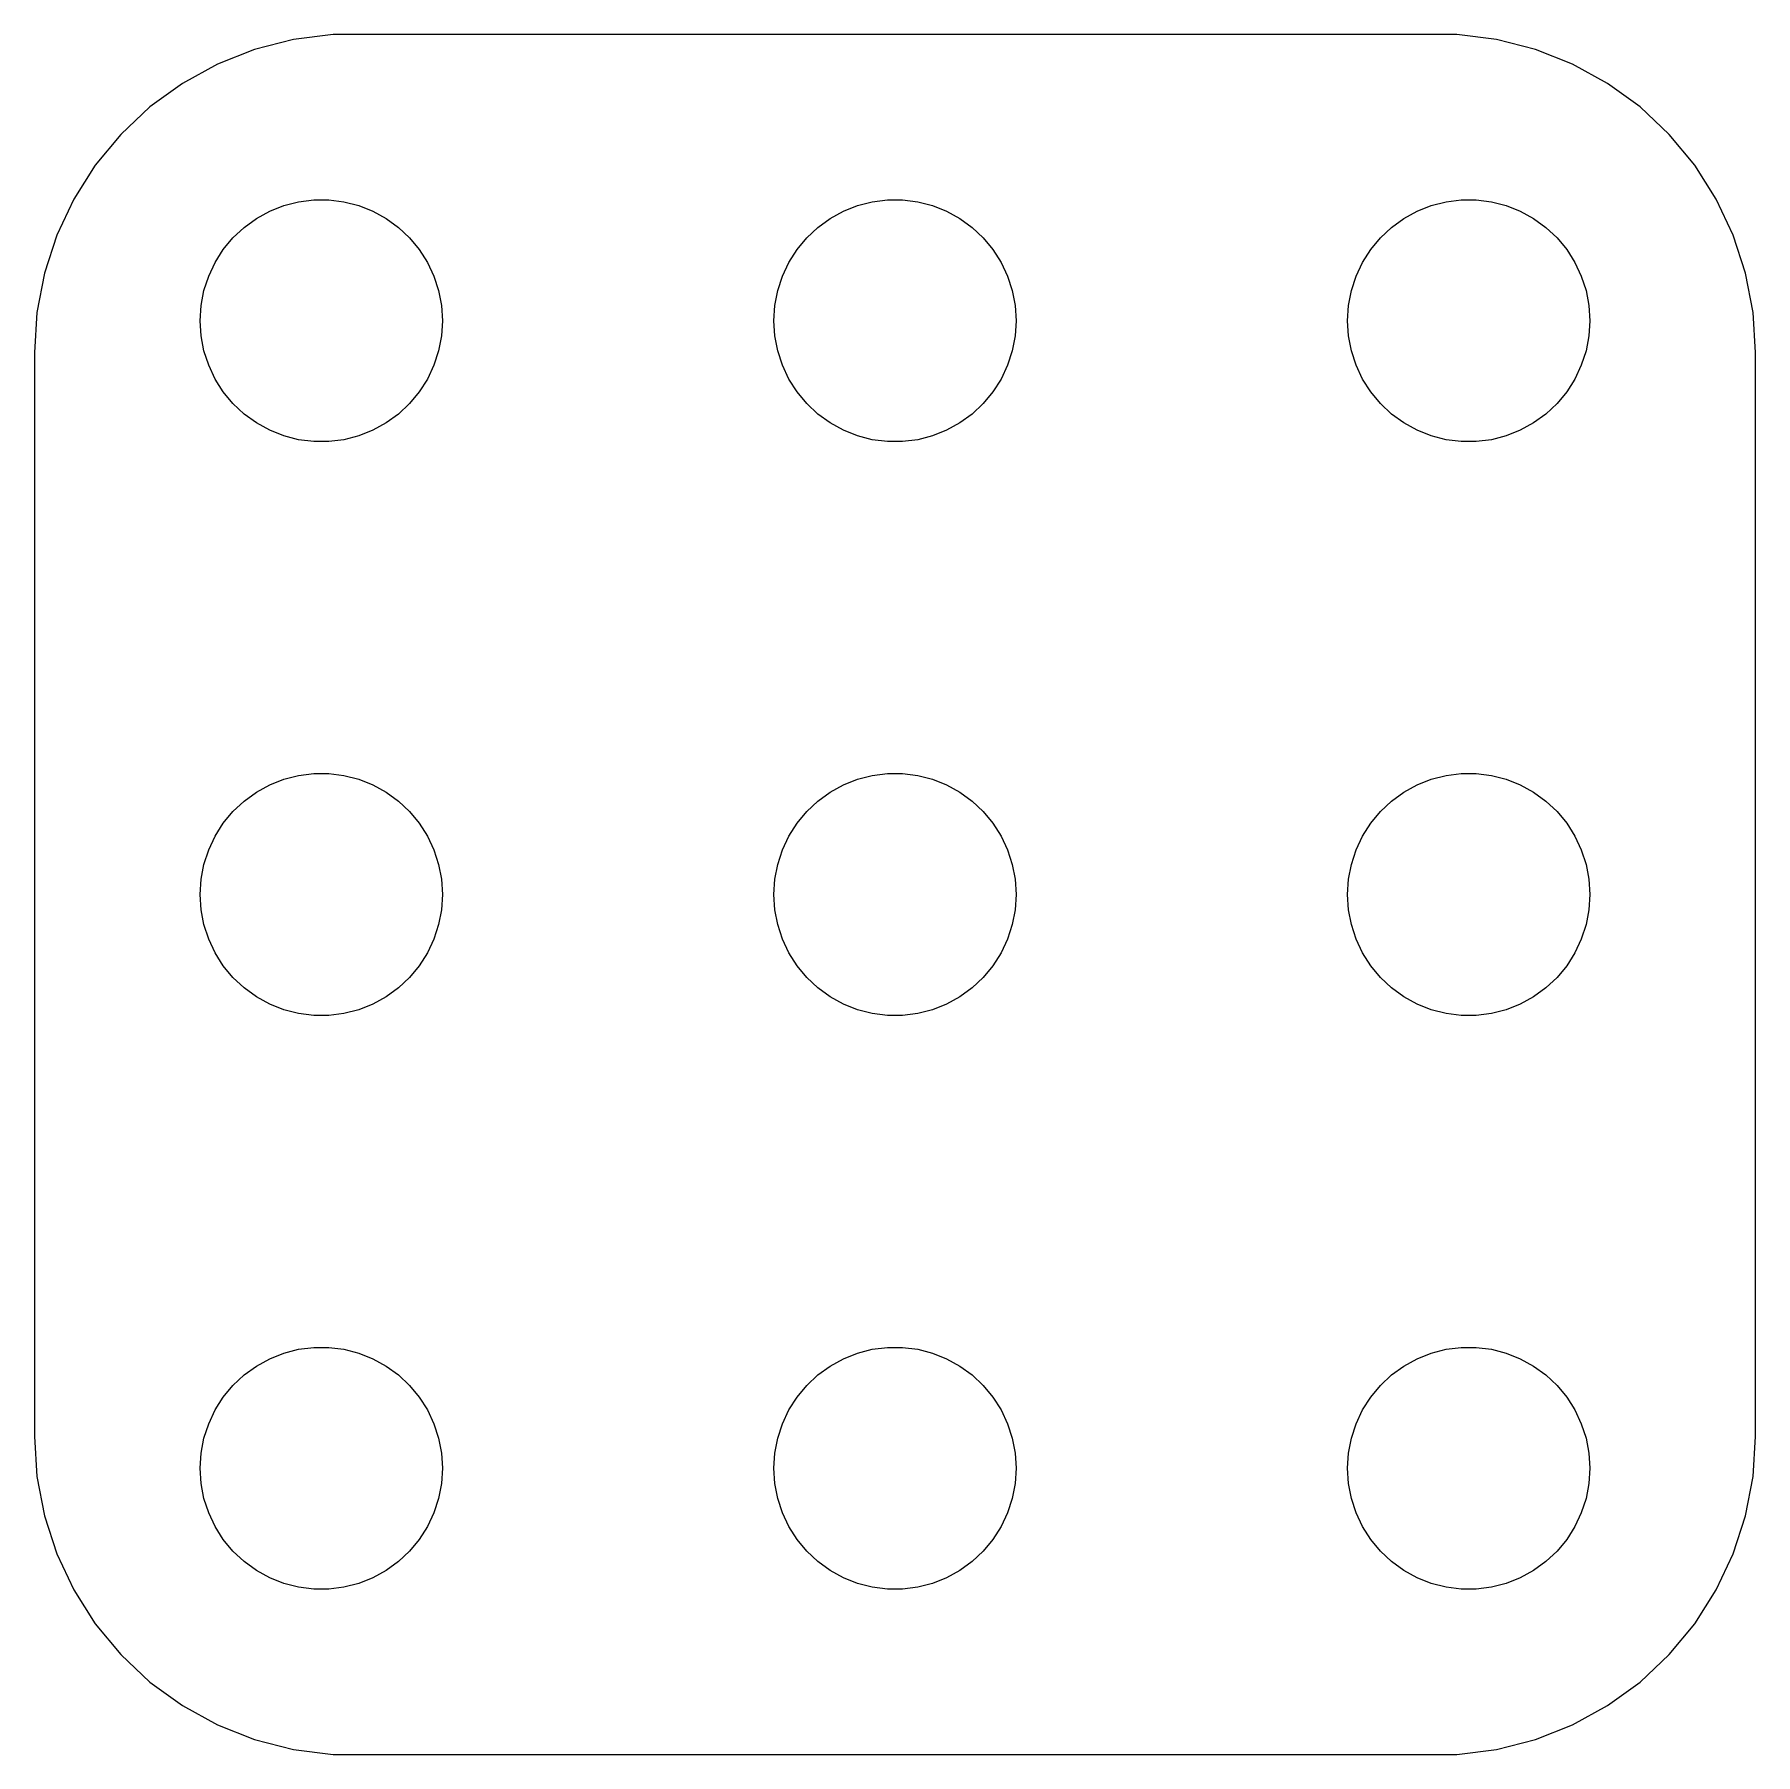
# Model space of a CAD drawing. Header units: metres. Extents: x -13.5 to 13.5, y -13.5 to 13.5.
import ezdxf

# ---------------------------------------------------------------- set-up
doc = ezdxf.new("R2010")
doc.units = ezdxf.units.M

msp = doc.modelspace()

# ---------------------------------------------------------------- linework, layer by layer
for p, q in [((-10.0451, 13.2553), (-10.6289, 13.0241)), ((-9.4369, 13.4114), (-10.0451, 13.2553)), ((-8.81395, 13.4901), (-9.4369, 13.4114)), ((8.81395, 13.4901), (-8.81395, 13.4901)), ((9.4369, 13.4114), (8.81395, 13.4901)), ((10.0451, 13.2553), (9.4369, 13.4114)), ((10.6289, 13.0241), (10.0451, 13.2553)), ((-10.6289, 13.0241), (-11.1791, 12.7216)), ((11.1791, 12.7216), (10.6289, 13.0241)), ((-11.1791, 12.7216), (-11.6871, 12.3526)), ((11.6871, 12.3526), (11.1791, 12.7216)), ((-11.6871, 12.3526), (-12.1448, 11.9227)), ((12.1448, 11.9227), (11.6871, 12.3526)), ((-12.1448, 11.9227), (-12.5451, 11.4389)), ((12.5451, 11.4389), (12.1448, 11.9227)), ((-12.5451, 11.4389), (-12.8815, 10.9088)), ((12.8815, 10.9088), (12.5451, 11.4389)), ((-12.8815, 10.9088), (-13.1489, 10.3406)), ((-9.80898, 10.7192), (-9.58713, 10.807)), ((-9.58713, 10.807), (-9.35602, 10.8663)), ((-9.35602, 10.8663), (-9.11929, 10.8962)), ((-9.11929, 10.8962), (-8.88069, 10.8962)), ((-8.88069, 10.8962), (-8.64397, 10.8663)), ((-8.64397, 10.8663), (-8.41286, 10.807)), ((-8.41286, 10.807), (-8.19101, 10.7192)), ((-0.808975, 10.7192), (-0.587128, 10.807)), ((-0.587128, 10.807), (-0.356018, 10.8663)), ((-0.356018, 10.8663), (-0.119293, 10.8962)), ((-0.119293, 10.8962), (0.119293, 10.8962)), ((0.119293, 10.8962), (0.356018, 10.8663)), ((0.356018, 10.8663), (0.587128, 10.807)), ((0.587128, 10.807), (0.808975, 10.7192)), ((8.19101, 10.7192), (8.41286, 10.807)), ((8.41286, 10.807), (8.64397, 10.8663)), ((8.64397, 10.8663), (8.88069, 10.8962)), ((8.88069, 10.8962), (9.11929, 10.8962)), ((9.11929, 10.8962), (9.35602, 10.8663)), ((9.35602, 10.8663), (9.58713, 10.807)), ((9.58713, 10.807), (9.80898, 10.7192)), ((13.1489, 10.3406), (12.8815, 10.9088)), ((-10.2111, 10.464), (-10.0181, 10.6042)), ((-10.0181, 10.6042), (-9.80898, 10.7192)), ((-8.19101, 10.7192), (-7.98192, 10.6042)), ((-7.98192, 10.6042), (-7.78888, 10.464)), ((-1.21111, 10.464), (-1.01807, 10.6042)), ((-1.01807, 10.6042), (-0.808975, 10.7192)), ((0.808975, 10.7192), (1.01807, 10.6042)), ((1.01807, 10.6042), (1.21111, 10.464)), ((7.78888, 10.464), (7.98192, 10.6042)), ((7.98192, 10.6042), (8.19101, 10.7192)), ((9.80898, 10.7192), (10.0181, 10.6042)), ((10.0181, 10.6042), (10.2111, 10.464)), ((-13.1489, 10.3406), (-13.3429, 9.74344)), ((-10.5371, 10.1168), (-10.385, 10.3006)), ((-10.385, 10.3006), (-10.2111, 10.464)), ((-7.78888, 10.464), (-7.61494, 10.3006)), ((-7.61494, 10.3006), (-7.46286, 10.1168)), ((-1.53712, 10.1168), (-1.38504, 10.3006)), ((-1.38504, 10.3006), (-1.21111, 10.464)), ((1.21111, 10.464), (1.38504, 10.3006)), ((1.38504, 10.3006), (1.53712, 10.1168)), ((7.46286, 10.1168), (7.61494, 10.3006)), ((7.61494, 10.3006), (7.78888, 10.464)), ((10.2111, 10.464), (10.385, 10.3006)), ((10.385, 10.3006), (10.5371, 10.1168)), ((13.3429, 9.74344), (13.1489, 10.3406)), ((-10.665, 9.91533), (-10.5371, 10.1168)), ((-7.46286, 10.1168), (-7.33501, 9.91533)), ((-1.66498, 9.91533), (-1.53712, 10.1168)), ((1.53712, 10.1168), (1.66498, 9.91533)), ((7.33501, 9.91533), (7.46286, 10.1168)), ((10.5371, 10.1168), (10.665, 9.91533)), ((-13.3429, 9.74344), (-13.4606, 9.12666)), ((-10.7666, 9.69943), (-10.665, 9.91533)), ((-7.33501, 9.91533), (-7.23341, 9.69943)), ((-1.76657, 9.69943), (-1.66498, 9.91533)), ((1.66498, 9.91533), (1.76657, 9.69943)), ((7.23341, 9.69943), (7.33501, 9.91533)), ((10.665, 9.91533), (10.7666, 9.69943)), ((13.4606, 9.12666), (13.3429, 9.74344)), ((-10.885, 9.23813), (-10.8403, 9.4725)), ((-10.8403, 9.4725), (-10.7666, 9.69943)), ((-7.23341, 9.69943), (-7.15968, 9.4725)), ((-7.15968, 9.4725), (-7.11497, 9.23813)), ((-1.88501, 9.23813), (-1.8403, 9.4725)), ((-1.8403, 9.4725), (-1.76657, 9.69943)), ((1.76657, 9.69943), (1.8403, 9.4725)), ((1.8403, 9.4725), (1.88501, 9.23813)), ((7.11497, 9.23813), (7.15968, 9.4725)), ((7.15968, 9.4725), (7.23341, 9.69943)), ((10.7666, 9.69943), (10.8403, 9.4725)), ((10.8403, 9.4725), (10.885, 9.23813)), ((-10.9, 9), (-10.885, 9.23813)), ((-7.11497, 9.23813), (-7.09999, 9)), ((-1.89999, 9), (-1.88501, 9.23813)), ((1.88501, 9.23813), (1.89999, 9)), ((7.09999, 9), (7.11497, 9.23813)), ((10.885, 9.23813), (10.9, 9)), ((-13.4606, 9.12666), (-13.5, 8.5)), ((-10.885, 8.76186), (-10.9, 9)), ((-7.09999, 9), (-7.11497, 8.76186)), ((-1.88501, 8.76186), (-1.89999, 9)), ((1.89999, 9), (1.88501, 8.76186)), ((7.11497, 8.76186), (7.09999, 9)), ((10.9, 9), (10.885, 8.76186)), ((13.5, 8.5), (13.4606, 9.12666)), ((-10.8403, 8.52748), (-10.885, 8.76186)), ((-7.11497, 8.76186), (-7.15968, 8.52748)), ((-1.8403, 8.52748), (-1.88501, 8.76186)), ((1.88501, 8.76186), (1.8403, 8.52748)), ((7.15968, 8.52748), (7.11497, 8.76186)), ((10.885, 8.76186), (10.8403, 8.52748)), ((-13.5, 8.5), (-13.5, -8.5)), ((-10.7666, 8.30055), (-10.8403, 8.52748)), ((-7.15968, 8.52748), (-7.23341, 8.30055)), ((-1.76657, 8.30055), (-1.8403, 8.52748)), ((1.8403, 8.52748), (1.76657, 8.30055)), ((7.23341, 8.30055), (7.15968, 8.52748)), ((10.8403, 8.52748), (10.7666, 8.30055)), ((13.5, -8.5), (13.5, 8.5)), ((-10.665, 8.08466), (-10.7666, 8.30055)), ((-7.23341, 8.30055), (-7.33501, 8.08466)), ((-1.66498, 8.08466), (-1.76657, 8.30055)), ((1.76657, 8.30055), (1.66498, 8.08466)), ((7.33501, 8.08466), (7.23341, 8.30055)), ((10.7666, 8.30055), (10.665, 8.08466)), ((-10.5371, 7.88319), (-10.665, 8.08466)), ((-10.385, 7.69936), (-10.5371, 7.88319)), ((-7.46286, 7.88319), (-7.61494, 7.69936)), ((-7.33501, 8.08466), (-7.46286, 7.88319)), ((-1.53712, 7.88319), (-1.66498, 8.08466)), ((-1.38504, 7.69936), (-1.53712, 7.88319)), ((1.53712, 7.88319), (1.38504, 7.69936)), ((1.66498, 8.08466), (1.53712, 7.88319)), ((7.46286, 7.88319), (7.33501, 8.08466)), ((7.61494, 7.69936), (7.46286, 7.88319)), ((10.5371, 7.88319), (10.385, 7.69936)), ((10.665, 8.08466), (10.5371, 7.88319)), ((-10.2111, 7.53601), (-10.385, 7.69936)), ((-7.61494, 7.69936), (-7.78888, 7.53601)), ((-1.21111, 7.53601), (-1.38504, 7.69936)), ((1.38504, 7.69936), (1.21111, 7.53601)), ((7.78888, 7.53601), (7.61494, 7.69936)), ((10.385, 7.69936), (10.2111, 7.53601)), ((-10.0181, 7.39577), (-10.2111, 7.53601)), ((-9.80898, 7.28082), (-10.0181, 7.39577)), ((-7.98192, 7.39577), (-8.19101, 7.28082)), ((-7.78888, 7.53601), (-7.98192, 7.39577)), ((-1.01807, 7.39577), (-1.21111, 7.53601)), ((-0.808975, 7.28082), (-1.01807, 7.39577)), ((1.01807, 7.39577), (0.808975, 7.28082)), ((1.21111, 7.53601), (1.01807, 7.39577)), ((7.98192, 7.39577), (7.78888, 7.53601)), ((8.19101, 7.28082), (7.98192, 7.39577)), ((10.0181, 7.39577), (9.80898, 7.28082)), ((10.2111, 7.53601), (10.0181, 7.39577)), ((-9.58713, 7.19298), (-9.80898, 7.28082)), ((-9.35602, 7.13365), (-9.58713, 7.19298)), ((-9.11929, 7.10374), (-9.35602, 7.13365)), ((-8.88069, 7.10374), (-9.11929, 7.10374)), ((-8.64397, 7.13365), (-8.88069, 7.10374)), ((-8.41286, 7.19298), (-8.64397, 7.13365)), ((-8.19101, 7.28082), (-8.41286, 7.19298)), ((-0.587128, 7.19298), (-0.808975, 7.28082)), ((-0.356018, 7.13365), (-0.587128, 7.19298)), ((-0.119293, 7.10374), (-0.356018, 7.13365)), ((0.119293, 7.10374), (-0.119293, 7.10374)), ((0.356018, 7.13365), (0.119293, 7.10374)), ((0.587128, 7.19298), (0.356018, 7.13365)), ((0.808975, 7.28082), (0.587128, 7.19298)), ((8.41286, 7.19298), (8.19101, 7.28082)), ((8.64397, 7.13365), (8.41286, 7.19298)), ((8.88069, 7.10374), (8.64397, 7.13365)), ((9.11929, 7.10374), (8.88069, 7.10374)), ((9.35602, 7.13365), (9.11929, 7.10374)), ((9.58713, 7.19298), (9.35602, 7.13365)), ((9.80898, 7.28082), (9.58713, 7.19298)), ((-9.35602, 1.86633), (-9.11929, 1.89624)), ((-9.11929, 1.89624), (-8.88069, 1.89624)), ((-8.88069, 1.89624), (-8.64397, 1.86633)), ((-0.356018, 1.86633), (-0.119293, 1.89624)), ((-0.119293, 1.89624), (0.119293, 1.89624)), ((0.119293, 1.89624), (0.356018, 1.86633)), ((8.64397, 1.86633), (8.88069, 1.89624)), ((8.88069, 1.89624), (9.11929, 1.89624)), ((9.11929, 1.89624), (9.35602, 1.86633)), ((-10.0181, 1.60422), (-9.80898, 1.71916)), ((-9.80898, 1.71916), (-9.58713, 1.80701)), ((-9.58713, 1.80701), (-9.35602, 1.86633)), ((-8.64397, 1.86633), (-8.41286, 1.80701)), ((-8.41286, 1.80701), (-8.19101, 1.71916)), ((-8.19101, 1.71916), (-7.98192, 1.60422)), ((-1.01807, 1.60422), (-0.808975, 1.71916)), ((-0.808975, 1.71916), (-0.587128, 1.80701)), ((-0.587128, 1.80701), (-0.356018, 1.86633)), ((0.356018, 1.86633), (0.587128, 1.80701)), ((0.587128, 1.80701), (0.808975, 1.71916)), ((0.808975, 1.71916), (1.01807, 1.60422)), ((7.98192, 1.60422), (8.19101, 1.71916)), ((8.19101, 1.71916), (8.41286, 1.80701)), ((8.41286, 1.80701), (8.64397, 1.86633)), ((9.35602, 1.86633), (9.58713, 1.80701)), ((9.58713, 1.80701), (9.80898, 1.71916)), ((9.80898, 1.71916), (10.0181, 1.60422)), ((-10.385, 1.30063), (-10.2111, 1.46397)), ((-10.2111, 1.46397), (-10.0181, 1.60422)), ((-7.98192, 1.60422), (-7.78888, 1.46397)), ((-7.78888, 1.46397), (-7.61494, 1.30063)), ((-1.38504, 1.30063), (-1.21111, 1.46397)), ((-1.21111, 1.46397), (-1.01807, 1.60422)), ((1.01807, 1.60422), (1.21111, 1.46397)), ((1.21111, 1.46397), (1.38504, 1.30063)), ((7.61494, 1.30063), (7.78888, 1.46397)), ((7.78888, 1.46397), (7.98192, 1.60422)), ((10.0181, 1.60422), (10.2111, 1.46397)), ((10.2111, 1.46397), (10.385, 1.30063)), ((-10.665, 0.915329), (-10.5371, 1.11679)), ((-10.5371, 1.11679), (-10.385, 1.30063)), ((-7.61494, 1.30063), (-7.46286, 1.11679)), ((-7.46286, 1.11679), (-7.33501, 0.915329)), ((-1.66498, 0.915329), (-1.53712, 1.11679)), ((-1.53712, 1.11679), (-1.38504, 1.30063)), ((1.38504, 1.30063), (1.53712, 1.11679)), ((1.53712, 1.11679), (1.66498, 0.915329)), ((7.33501, 0.915329), (7.46286, 1.11679)), ((7.46286, 1.11679), (7.61494, 1.30063)), ((10.385, 1.30063), (10.5371, 1.11679)), ((10.5371, 1.11679), (10.665, 0.915329)), ((-10.7666, 0.699432), (-10.665, 0.915329)), ((-7.33501, 0.915329), (-7.23341, 0.699432)), ((-1.76657, 0.699432), (-1.66498, 0.915329)), ((1.66498, 0.915329), (1.76657, 0.699432)), ((7.23341, 0.699432), (7.33501, 0.915329)), ((10.665, 0.915329), (10.7666, 0.699432)), ((-10.8403, 0.472504), (-10.7666, 0.699432)), ((-7.23341, 0.699432), (-7.15968, 0.472504)), ((-1.8403, 0.472504), (-1.76657, 0.699432)), ((1.76657, 0.699432), (1.8403, 0.472504)), ((7.15968, 0.472504), (7.23341, 0.699432)), ((10.7666, 0.699432), (10.8403, 0.472504)), ((-10.885, 0.238129), (-10.8403, 0.472504)), ((-7.15968, 0.472504), (-7.11497, 0.238129)), ((-1.88501, 0.238129), (-1.8403, 0.472504)), ((1.8403, 0.472504), (1.88501, 0.238129)), ((7.11497, 0.238129), (7.15968, 0.472504)), ((10.8403, 0.472504), (10.885, 0.238129)), ((-10.9, 0), (-10.885, 0.238129)), ((-10.885, -0.238129), (-10.9, 0)), ((-7.11497, 0.238129), (-7.09999, 0)), ((-7.09999, 0), (-7.11497, -0.238129)), ((-1.89999, 0), (-1.88501, 0.238129)), ((-1.88501, -0.238129), (-1.89999, 0)), ((1.88501, 0.238129), (1.89999, 0)), ((1.89999, 0), (1.88501, -0.238129)), ((7.09999, 0), (7.11497, 0.238129)), ((7.11497, -0.238129), (7.09999, 0)), ((10.885, 0.238129), (10.9, 0)), ((10.9, 0), (10.885, -0.238129)), ((-10.8403, -0.472504), (-10.885, -0.238129)), ((-7.11497, -0.238129), (-7.15968, -0.472504)), ((-1.8403, -0.472504), (-1.88501, -0.238129)), ((1.88501, -0.238129), (1.8403, -0.472504)), ((7.15968, -0.472504), (7.11497, -0.238129)), ((10.885, -0.238129), (10.8403, -0.472504)), ((-10.7666, -0.699432), (-10.8403, -0.472504)), ((-7.15968, -0.472504), (-7.23341, -0.699432)), ((-1.76657, -0.699432), (-1.8403, -0.472504)), ((1.8403, -0.472504), (1.76657, -0.699432)), ((7.23341, -0.699432), (7.15968, -0.472504)), ((10.8403, -0.472504), (10.7666, -0.699432)), ((-10.665, -0.915329), (-10.7666, -0.699432)), ((-7.23341, -0.699432), (-7.33501, -0.915329)), ((-1.66498, -0.915329), (-1.76657, -0.699432)), ((1.76657, -0.699432), (1.66498, -0.915329)), ((7.33501, -0.915329), (7.23341, -0.699432)), ((10.7666, -0.699432), (10.665, -0.915329)), ((-10.5371, -1.11679), (-10.665, -0.915329)), ((-7.33501, -0.915329), (-7.46286, -1.11679)), ((-1.53712, -1.11679), (-1.66498, -0.915329)), ((1.66498, -0.915329), (1.53712, -1.11679)), ((7.46286, -1.11679), (7.33501, -0.915329)), ((10.665, -0.915329), (10.5371, -1.11679)), ((-10.385, -1.30063), (-10.5371, -1.11679)), ((-10.2111, -1.46397), (-10.385, -1.30063)), ((-7.61494, -1.30063), (-7.78888, -1.46397)), ((-7.46286, -1.11679), (-7.61494, -1.30063)), ((-1.38504, -1.30063), (-1.53712, -1.11679)), ((-1.21111, -1.46397), (-1.38504, -1.30063)), ((1.38504, -1.30063), (1.21111, -1.46397)), ((1.53712, -1.11679), (1.38504, -1.30063)), ((7.61494, -1.30063), (7.46286, -1.11679)), ((7.78888, -1.46397), (7.61494, -1.30063)), ((10.385, -1.30063), (10.2111, -1.46397)), ((10.5371, -1.11679), (10.385, -1.30063)), ((-10.0181, -1.60422), (-10.2111, -1.46397)), ((-9.80898, -1.71916), (-10.0181, -1.60422)), ((-7.98192, -1.60422), (-8.19101, -1.71916)), ((-7.78888, -1.46397), (-7.98192, -1.60422)), ((-1.01807, -1.60422), (-1.21111, -1.46397)), ((-0.808975, -1.71916), (-1.01807, -1.60422)), ((1.01807, -1.60422), (0.808975, -1.71916)), ((1.21111, -1.46397), (1.01807, -1.60422)), ((7.98192, -1.60422), (7.78888, -1.46397)), ((8.19101, -1.71916), (7.98192, -1.60422)), ((10.0181, -1.60422), (9.80898, -1.71916)), ((10.2111, -1.46397), (10.0181, -1.60422)), ((-9.58713, -1.80701), (-9.80898, -1.71916)), ((-9.35602, -1.86633), (-9.58713, -1.80701)), ((-9.11929, -1.89624), (-9.35602, -1.86633)), ((-8.64397, -1.86633), (-8.88069, -1.89624)), ((-8.41286, -1.80701), (-8.64397, -1.86633)), ((-8.19101, -1.71916), (-8.41286, -1.80701)), ((-0.587128, -1.80701), (-0.808975, -1.71916)), ((-0.356018, -1.86633), (-0.587128, -1.80701)), ((-0.119293, -1.89624), (-0.356018, -1.86633)), ((0.356018, -1.86633), (0.119293, -1.89624)), ((0.587128, -1.80701), (0.356018, -1.86633)), ((0.808975, -1.71916), (0.587128, -1.80701)), ((8.41286, -1.80701), (8.19101, -1.71916)), ((8.64397, -1.86633), (8.41286, -1.80701)), ((8.88069, -1.89624), (8.64397, -1.86633)), ((9.35602, -1.86633), (9.11929, -1.89624)), ((9.58713, -1.80701), (9.35602, -1.86633)), ((9.80898, -1.71916), (9.58713, -1.80701)), ((-8.88069, -1.89624), (-9.11929, -1.89624)), ((0.119293, -1.89624), (-0.119293, -1.89624)), ((9.11929, -1.89624), (8.88069, -1.89624)), ((-10.0181, -7.39577), (-9.80898, -7.28082)), ((-9.80898, -7.28082), (-9.58713, -7.19298)), ((-9.58713, -7.19298), (-9.35602, -7.13365)), ((-9.35602, -7.13365), (-9.11929, -7.10374)), ((-9.11929, -7.10374), (-8.88069, -7.10374)), ((-8.88069, -7.10374), (-8.64397, -7.13365)), ((-8.64397, -7.13365), (-8.41286, -7.19298)), ((-8.41286, -7.19298), (-8.19101, -7.28082)), ((-8.19101, -7.28082), (-7.98192, -7.39577)), ((-1.01807, -7.39577), (-0.808975, -7.28082)), ((-0.808975, -7.28082), (-0.587128, -7.19298)), ((-0.587128, -7.19298), (-0.356018, -7.13365)), ((-0.356018, -7.13365), (-0.119293, -7.10374)), ((-0.119293, -7.10374), (0.119293, -7.10374)), ((0.119293, -7.10374), (0.356018, -7.13365)), ((0.356018, -7.13365), (0.587128, -7.19298)), ((0.587128, -7.19298), (0.808975, -7.28082)), ((0.808975, -7.28082), (1.01807, -7.39577)), ((7.98192, -7.39577), (8.19101, -7.28082)), ((8.19101, -7.28082), (8.41286, -7.19298)), ((8.41286, -7.19298), (8.64397, -7.13365)), ((8.64397, -7.13365), (8.88069, -7.10374)), ((8.88069, -7.10374), (9.11929, -7.10374)), ((9.11929, -7.10374), (9.35602, -7.13365)), ((9.35602, -7.13365), (9.58713, -7.19298)), ((9.58713, -7.19298), (9.80898, -7.28082)), ((9.80898, -7.28082), (10.0181, -7.39577)), ((-10.385, -7.69936), (-10.2111, -7.53601)), ((-10.2111, -7.53601), (-10.0181, -7.39577)), ((-7.98192, -7.39577), (-7.78888, -7.53601)), ((-7.78888, -7.53601), (-7.61494, -7.69936)), ((-1.38504, -7.69936), (-1.21111, -7.53601)), ((-1.21111, -7.53601), (-1.01807, -7.39577)), ((1.01807, -7.39577), (1.21111, -7.53601)), ((1.21111, -7.53601), (1.38504, -7.69936)), ((7.61494, -7.69936), (7.78888, -7.53601)), ((7.78888, -7.53601), (7.98192, -7.39577)), ((10.0181, -7.39577), (10.2111, -7.53601)), ((10.2111, -7.53601), (10.385, -7.69936)), ((-10.5371, -7.88319), (-10.385, -7.69936)), ((-7.61494, -7.69936), (-7.46286, -7.88319)), ((-1.53712, -7.88319), (-1.38504, -7.69936)), ((1.38504, -7.69936), (1.53712, -7.88319)), ((7.46286, -7.88319), (7.61494, -7.69936)), ((10.385, -7.69936), (10.5371, -7.88319)), ((-10.7666, -8.30055), (-10.665, -8.08466)), ((-10.665, -8.08466), (-10.5371, -7.88319)), ((-7.46286, -7.88319), (-7.33501, -8.08466)), ((-7.33501, -8.08466), (-7.23341, -8.30055)), ((-1.76657, -8.30055), (-1.66498, -8.08466)), ((-1.66498, -8.08466), (-1.53712, -7.88319)), ((1.53712, -7.88319), (1.66498, -8.08466)), ((1.66498, -8.08466), (1.76657, -8.30055)), ((7.23341, -8.30055), (7.33501, -8.08466)), ((7.33501, -8.08466), (7.46286, -7.88319)), ((10.5371, -7.88319), (10.665, -8.08466)), ((10.665, -8.08466), (10.7666, -8.30055)), ((-10.8403, -8.52748), (-10.7666, -8.30055)), ((-7.23341, -8.30055), (-7.15968, -8.52748)), ((-1.8403, -8.52748), (-1.76657, -8.30055)), ((1.76657, -8.30055), (1.8403, -8.52748)), ((7.15968, -8.52748), (7.23341, -8.30055)), ((10.7666, -8.30055), (10.8403, -8.52748)), ((-13.5, -8.5), (-13.4606, -9.12666)), ((-10.885, -8.76186), (-10.8403, -8.52748)), ((-7.15968, -8.52748), (-7.11497, -8.76186)), ((-1.88501, -8.76186), (-1.8403, -8.52748)), ((1.8403, -8.52748), (1.88501, -8.76186)), ((7.11497, -8.76186), (7.15968, -8.52748)), ((10.8403, -8.52748), (10.885, -8.76186)), ((13.4606, -9.12666), (13.5, -8.5)), ((-10.9, -9), (-10.885, -8.76186)), ((-7.11497, -8.76186), (-7.09999, -9)), ((-1.89999, -9), (-1.88501, -8.76186)), ((1.88501, -8.76186), (1.89999, -9)), ((7.09999, -9), (7.11497, -8.76186)), ((10.885, -8.76186), (10.9, -9)), ((-13.4606, -9.12666), (-13.3429, -9.74344)), ((-10.885, -9.23813), (-10.9, -9)), ((-7.09999, -9), (-7.11497, -9.23813)), ((-1.88501, -9.23813), (-1.89999, -9)), ((1.89999, -9), (1.88501, -9.23813)), ((7.11497, -9.23813), (7.09999, -9)), ((10.9, -9), (10.885, -9.23813)), ((13.3429, -9.74344), (13.4606, -9.12666)), ((-10.8403, -9.4725), (-10.885, -9.23813)), ((-7.11497, -9.23813), (-7.15968, -9.4725)), ((-1.8403, -9.4725), (-1.88501, -9.23813)), ((1.88501, -9.23813), (1.8403, -9.4725)), ((7.15968, -9.4725), (7.11497, -9.23813)), ((10.885, -9.23813), (10.8403, -9.4725)), ((-10.7666, -9.69943), (-10.8403, -9.4725)), ((-10.665, -9.91533), (-10.7666, -9.69943)), ((-7.23341, -9.69943), (-7.33501, -9.91533)), ((-7.15968, -9.4725), (-7.23341, -9.69943)), ((-1.76657, -9.69943), (-1.8403, -9.4725)), ((-1.66498, -9.91533), (-1.76657, -9.69943)), ((1.76657, -9.69943), (1.66498, -9.91533)), ((1.8403, -9.4725), (1.76657, -9.69943)), ((7.23341, -9.69943), (7.15968, -9.4725)), ((7.33501, -9.91533), (7.23341, -9.69943)), ((10.7666, -9.69943), (10.665, -9.91533)), ((10.8403, -9.4725), (10.7666, -9.69943)), ((-13.3429, -9.74344), (-13.1489, -10.3406)), ((-10.5371, -10.1168), (-10.665, -9.91533)), ((-7.33501, -9.91533), (-7.46286, -10.1168)), ((-1.53712, -10.1168), (-1.66498, -9.91533)), ((1.66498, -9.91533), (1.53712, -10.1168)), ((7.46286, -10.1168), (7.33501, -9.91533)), ((10.665, -9.91533), (10.5371, -10.1168)), ((13.1489, -10.3406), (13.3429, -9.74344)), ((-10.385, -10.3006), (-10.5371, -10.1168)), ((-7.46286, -10.1168), (-7.61494, -10.3006)), ((-1.38504, -10.3006), (-1.53712, -10.1168)), ((1.53712, -10.1168), (1.38504, -10.3006)), ((7.61494, -10.3006), (7.46286, -10.1168)), ((10.5371, -10.1168), (10.385, -10.3006)), ((-13.1489, -10.3406), (-12.8815, -10.9088)), ((-10.2111, -10.464), (-10.385, -10.3006)), ((-10.0181, -10.6042), (-10.2111, -10.464)), ((-7.78888, -10.464), (-7.98192, -10.6042)), ((-7.61494, -10.3006), (-7.78888, -10.464)), ((-1.21111, -10.464), (-1.38504, -10.3006)), ((-1.01807, -10.6042), (-1.21111, -10.464)), ((1.21111, -10.464), (1.01807, -10.6042)), ((1.38504, -10.3006), (1.21111, -10.464)), ((7.78888, -10.464), (7.61494, -10.3006)), ((7.98192, -10.6042), (7.78888, -10.464)), ((10.2111, -10.464), (10.0181, -10.6042)), ((10.385, -10.3006), (10.2111, -10.464)), ((12.8815, -10.9088), (13.1489, -10.3406)), ((-9.80898, -10.7192), (-10.0181, -10.6042)), ((-9.58713, -10.807), (-9.80898, -10.7192)), ((-8.19101, -10.7192), (-8.41286, -10.807)), ((-7.98192, -10.6042), (-8.19101, -10.7192)), ((-0.808975, -10.7192), (-1.01807, -10.6042)), ((-0.587128, -10.807), (-0.808975, -10.7192)), ((0.808975, -10.7192), (0.587128, -10.807)), ((1.01807, -10.6042), (0.808975, -10.7192)), ((8.19101, -10.7192), (7.98192, -10.6042)), ((8.41286, -10.807), (8.19101, -10.7192)), ((9.80898, -10.7192), (9.58713, -10.807)), ((10.0181, -10.6042), (9.80898, -10.7192)), ((-12.8815, -10.9088), (-12.5451, -11.4389)), ((-9.35602, -10.8663), (-9.58713, -10.807)), ((-9.11929, -10.8962), (-9.35602, -10.8663)), ((-8.88069, -10.8962), (-9.11929, -10.8962)), ((-8.64397, -10.8663), (-8.88069, -10.8962)), ((-8.41286, -10.807), (-8.64397, -10.8663)), ((-0.356018, -10.8663), (-0.587128, -10.807)), ((-0.119293, -10.8962), (-0.356018, -10.8663)), ((0.119293, -10.8962), (-0.119293, -10.8962)), ((0.356018, -10.8663), (0.119293, -10.8962)), ((0.587128, -10.807), (0.356018, -10.8663)), ((8.64397, -10.8663), (8.41286, -10.807)), ((8.88069, -10.8962), (8.64397, -10.8663)), ((9.11929, -10.8962), (8.88069, -10.8962)), ((9.35602, -10.8663), (9.11929, -10.8962)), ((9.58713, -10.807), (9.35602, -10.8663)), ((12.5451, -11.4389), (12.8815, -10.9088)), ((-12.5451, -11.4389), (-12.1448, -11.9227)), ((12.1448, -11.9227), (12.5451, -11.4389)), ((-12.1448, -11.9227), (-11.6871, -12.3526)), ((11.6871, -12.3526), (12.1448, -11.9227)), ((-11.6871, -12.3526), (-11.1791, -12.7216)), ((11.1791, -12.7216), (11.6871, -12.3526)), ((-11.1791, -12.7216), (-10.6289, -13.0241)), ((10.6289, -13.0241), (11.1791, -12.7216)), ((-10.6289, -13.0241), (-10.0451, -13.2553)), ((10.0451, -13.2553), (10.6289, -13.0241)), ((-10.0451, -13.2553), (-9.4369, -13.4114)), ((-9.4369, -13.4114), (-8.81395, -13.4901)), ((-8.81395, -13.4901), (8.81395, -13.4901)), ((8.81395, -13.4901), (9.4369, -13.4114)), ((9.4369, -13.4114), (10.0451, -13.2553))]:
    msp.add_line(p, q)

doc.saveas('drawing.dxf')
